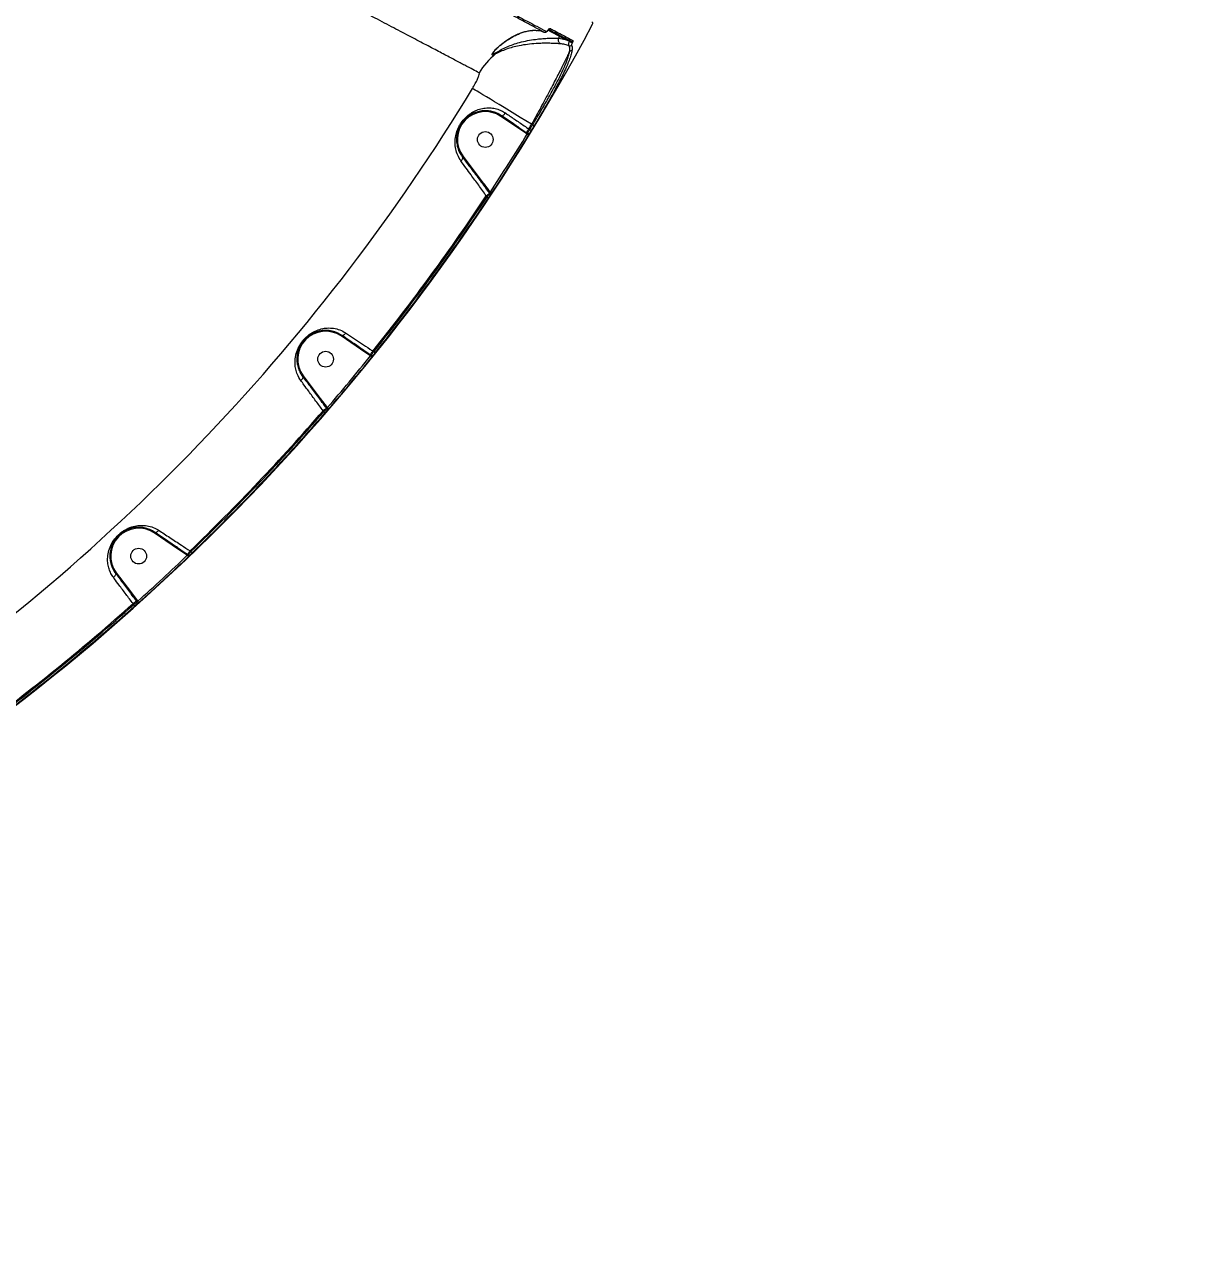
# Model space of a CAD drawing. Header units: millimetres. Extents: x -10374 to 11119, y -8221 to 9433.
# Drawn here: x 1435 to 2110, y -2737 to -2041 of the extents above; entities that cross this region are included whole.
import ezdxf

# ---------------------------------------------------------------- set-up
doc = ezdxf.new("R2010")
doc.units = ezdxf.units.MM
for name, color, linetype in [('DIKOM_ОБЪЕКТ', 7, 'Continuous'), ('DIKOM_РАЗМЕР_ЗОНА', 7, 'Continuous'), ('DIKOM_РАЗМЕР_ОБЪЕКТА', 7, 'Continuous')]:
    doc.layers.add(name, color=color, linetype=linetype)
doc.styles.add('style1', font='arial.ttf', dxfattribs={"width": 0.8})
doc.dimstyles.new('1-50', dxfattribs={"dimtxt": 300, "dimasz": 200, "dimexe": 100, "dimexo": 0, "dimgap": 100, "dimtad": 0, "dimdec": 0, "dimtxsty": 'style1', "dimcen": 0, "dimclrd": 7, "dimclre": 7, "dimadec": 1, "dimazin": 2, "dimtfac": 1, "dimtdec": 0, "dimtmove": 1, "dimatfit": 3, "dimfxl": 0, "dimlwd": 25, "dimlwe": 18, "dimarcsym": 0})

# ---------------------------------------------------------------- blocks, each defined once
blk = doc.blocks.new('*D16')
at = {"layer": 'Defpoints', "color": 0, "transparency": 16777216}
for p in [(-9045.1, 5161.67), (3694.49, 5161.67), (1813.16, -6719.94)]:
    blk.add_point(p, dxfattribs=at)
at = {"layer": 'DIKOM_РАЗМЕР_ОБЪЕКТА', "color": 7, "lineweight": 18, "transparency": 16777216}
for p, q in [((3694.49, 5161.67), (-9145.1, 5161.67)), ((1813.16, -6719.94), (-9145.1, -6719.94))]:
    blk.add_line(p, q, dxfattribs=at)
at = {"layer": 'DIKOM_РАЗМЕР_ОБЪЕКТА', "color": 7, "lineweight": 25, "transparency": 16777216}
for p, q in [((-9045.1, 4961.67), (-9045.1, -0.45)), ((-9045.1, -6519.94), (-9045.1, -1080.23))]:
    blk.add_line(p, q, dxfattribs=at)
at = {"layer": 'DIKOM_РАЗМЕР_ОБЪЕКТА', "color": 7, "transparency": 16777216}
for points in [[(-9078.43, 4961.67), (-9011.76, 4961.67), (-9045.1, 5161.67)], [(-9078.43, -6519.94), (-9011.76, -6519.94), (-9045.1, -6719.94)]]:
    blk.add_solid(points, dxfattribs=at)
at = {"layer": 'DIKOM_РАЗМЕР_ОБЪЕКТА', "color": 0, "transparency": 16777216, "insert": (-9045.1, -540.34), "char_height": 300, "attachment_point": 5, "rotation": 90, "style": 'style1'}
blk.add_mtext('11900', dxfattribs=at)
blk = doc.blocks.new('*D14')
at = {"layer": 'Defpoints', "color": 0, "transparency": 16777216}
for p in [(-7515.85, 9236.32), (11119.43, -1423.4), (-7515.85, -2401.58)]:
    blk.add_point(p, dxfattribs=at)
at = {"layer": 'DIKOM_РАЗМЕР_ЗОНА', "color": 7, "lineweight": 18, "transparency": 16777216}
for p, q in [((-7515.85, -2401.58), (-7515.85, 9336.32)), ((11119.43, -1423.4), (11119.43, 9336.32))]:
    blk.add_line(p, q, dxfattribs=at)
at = {"layer": 'DIKOM_РАЗМЕР_ЗОНА', "color": 7, "lineweight": 25, "transparency": 16777216}
for p, q in [((-7315.85, 9236.32), (77.56, 9236.32)), ((10919.43, 9236.32), (1157.34, 9236.32))]:
    blk.add_line(p, q, dxfattribs=at)
at = {"layer": 'DIKOM_РАЗМЕР_ЗОНА', "color": 7, "transparency": 16777216}
for points in [[(-7315.85, 9269.65), (-7315.85, 9202.98), (-7515.85, 9236.32)], [(10919.43, 9269.65), (10919.43, 9202.98), (11119.43, 9236.32)]]:
    blk.add_solid(points, dxfattribs=at)
at = {"layer": 'DIKOM_РАЗМЕР_ЗОНА', "color": 0, "transparency": 16777216, "insert": (617.45, 9236.32), "char_height": 300, "attachment_point": 5, "style": 'style1'}
blk.add_mtext('18650', dxfattribs=at)
blk = doc.blocks.new('*D13')
at = {"layer": 'Defpoints', "color": 0, "transparency": 16777216}
for p in [(-10176.97, 7112.81), (3082.33, 7112.81), (2015.48, -8221.4)]:
    blk.add_point(p, dxfattribs=at)
at = {"layer": 'DIKOM_РАЗМЕР_ЗОНА', "color": 7, "lineweight": 18, "transparency": 16777216}
for p, q in [((3082.33, 7112.81), (-10276.97, 7112.81)), ((2015.48, -8221.4), (-10276.97, -8221.4))]:
    blk.add_line(p, q, dxfattribs=at)
at = {"layer": 'DIKOM_РАЗМЕР_ЗОНА', "color": 7, "lineweight": 25, "transparency": 16777216}
for p, q in [((-10176.97, 6912.81), (-10176.97, -14.41)), ((-10176.97, -8021.4), (-10176.97, -1094.19))]:
    blk.add_line(p, q, dxfattribs=at)
at = {"layer": 'DIKOM_РАЗМЕР_ЗОНА', "color": 7, "transparency": 16777216}
for points in [[(-10210.3, 6912.81), (-10143.64, 6912.81), (-10176.97, 7112.81)], [(-10210.3, -8021.4), (-10143.64, -8021.4), (-10176.97, -8221.4)]]:
    blk.add_solid(points, dxfattribs=at)
at = {"layer": 'DIKOM_РАЗМЕР_ЗОНА', "color": 0, "transparency": 16777216, "insert": (-10176.97, -554.3), "char_height": 300, "attachment_point": 5, "rotation": 90, "style": 'style1'}
blk.add_mtext('15300', dxfattribs=at)

msp = doc.modelspace()

# ---------------------------------------------------------------- linework, layer by layer
at = {"layer": 'DIKOM_ОБЪЕКТ', "color": 7, "linetype": 'Continuous', "lineweight": 15}
for p, q in [((1741.42, -2048.57), (1741.97, -2047.54)), ((1741.42, -2048.57), (1741.42, -2048.57)), ((1741.42, -2048.57), (1745.14, -2049.22)), ((1745.14, -2049.22), (1741.97, -2047.54)), ((1747.58, -2050.44), (1745.14, -2049.22)), ((1717.23, -2099.41), (1708.32, -2093.39)), ((1722.64, -2103.02), (1717.23, -2099.41)), ((1717.82, -2099.21), (1718.42, -2099.62)), ((1724.3, -2100.57), (1724.85, -2100.94)), ((1726.51, -2098.21), (1725.92, -2097.9)), ((1723.38, -2103.52), (1722.64, -2103.02)), ((1722.92, -2102.61), (1723.56, -2103.05)), ((1686.59, -2116.29), (1698.16, -2131.59)), ((1698.43, -2132.78), (1697.99, -2132.2)), ((1700.35, -2139.46), (1699.92, -2138.9)), ((1702.03, -2137.6), (1701.89, -2137.42)), ((1627.82, -2226.75), (1616.75, -2219.26)), ((1633.24, -2230.37), (1627.82, -2226.75)), ((1633.67, -2230.66), (1633.24, -2230.37)), ((1633.52, -2229.96), (1634.01, -2230.29)), ((1634.9, -2227.92), (1635.45, -2228.29)), ((1595.04, -2242.14), (1604.77, -2255.02)), ((1604.77, -2255.02), (1608.75, -2260.35)), ((1606.79, -2262.67), (1606.39, -2262.13)), ((1608.6, -2260.97), (1608.35, -2260.64)), ((1608.75, -2260.35), (1608.83, -2260.45)), ((1522.97, -2341.22), (1509.6, -2332.18)), ((1528.5, -2344.91), (1522.97, -2341.22)), ((1528.61, -2344.99), (1528.5, -2344.91)), ((1528.77, -2344.5), (1529.11, -2344.73)), ((1530.15, -2342.46), (1530.71, -2342.84)), ((1487.89, -2355.05), (1495.95, -2365.71)), ((1495.95, -2365.71), (1499.85, -2370.94)), ((1497.89, -2373.25), (1497.49, -2372.73)), ((1499.81, -2371.71), (1499.46, -2371.24)), ((1499.85, -2370.94), (1500.16, -2371.35))]:
    msp.add_line(p, q, dxfattribs=at)
at = {"layer": 'DIKOM_ОБЪЕКТ', "color": 7, "linetype": 'Continuous', "lineweight": 15, "flags": 128}
for points in [[(1741.97, -2047.54), (1740.48, -2046.75), (1738.78, -2045.84), (1736.91, -2044.85), (1735.34, -2044.01)], [(1725.92, -2097.9), (1722.66, -2095.92), (1719.43, -2093.96), (1716.26, -2092.04), (1713.17, -2090.17), (1710.2, -2088.37), (1707.37, -2086.65), (1704.72, -2085.04), (1702.26, -2083.55), (1700.01, -2082.19), (1698, -2080.97), (1696.24, -2079.9), (1694.75, -2079), (1693.55, -2078.27), (1692.65, -2077.72), (1692.04, -2077.36)], [(1708.32, -2093.39), (1708.38, -2093.31), (1708.43, -2093.23), (1708.48, -2093.16), (1708.52, -2093.1), (1708.56, -2093.04), (1708.58, -2093.01), (1708.6, -2092.98), (1708.6, -2092.97)], [(1708.6, -2092.97), (1708.8, -2093.05), (1709.04, -2093.03), (1709.32, -2092.94), (1709.62, -2092.76), (1709.94, -2092.51), (1710.27, -2092.2), (1710.58, -2091.83), (1710.87, -2091.43)], [(1717.23, -2099.41), (1717.28, -2099.33), (1717.34, -2099.25), (1717.38, -2099.18), (1717.43, -2099.12), (1717.46, -2099.07), (1717.49, -2099.03), (1717.5, -2099.01), (1717.51, -2099)], [(1722.92, -2102.61), (1722.98, -2102.52), (1723.08, -2102.37), (1723.22, -2102.16), (1723.39, -2101.91), (1723.59, -2101.61), (1723.82, -2101.28), (1724.05, -2100.93), (1724.3, -2100.57)], [(1724.85, -2100.94), (1725.01, -2101.04), (1725.16, -2101.14), (1725.31, -2101.23), (1725.44, -2101.3), (1725.54, -2101.37), (1725.62, -2101.42), (1725.68, -2101.45), (1725.7, -2101.46)], [(1726.51, -2098.21), (1726.67, -2098.31), (1726.83, -2098.4), (1726.97, -2098.49), (1727.1, -2098.57), (1727.21, -2098.63), (1727.29, -2098.68), (1727.34, -2098.71), (1727.36, -2098.73)], [(1722.64, -2103.02), (1722.69, -2102.95), (1722.74, -2102.88), (1722.78, -2102.81), (1722.82, -2102.76), (1722.86, -2102.7), (1722.88, -2102.66), (1722.9, -2102.63), (1722.92, -2102.61)], [(1723.38, -2103.52), (1723.54, -2103.62), (1723.7, -2103.72), (1723.84, -2103.81), (1723.97, -2103.89), (1724.08, -2103.95), (1724.16, -2104), (1724.21, -2104.03), (1724.23, -2104.04)], [(1686.59, -2116.29), (1686.52, -2116.35), (1686.44, -2116.4), (1686.37, -2116.45), (1686.31, -2116.5), (1686.26, -2116.54), (1686.23, -2116.57), (1686.2, -2116.58), (1686.2, -2116.59)], [(1686.2, -2116.59), (1686.31, -2116.8), (1686.36, -2117.05), (1686.35, -2117.33), (1686.27, -2117.63), (1686.14, -2117.95), (1685.94, -2118.27), (1685.7, -2118.58), (1685.41, -2118.89)], [(1698.16, -2131.59), (1698.08, -2131.65), (1698.01, -2131.71), (1697.94, -2131.76), (1697.88, -2131.81), (1697.83, -2131.84), (1697.79, -2131.87), (1697.77, -2131.89), (1697.76, -2131.9)], [(1702.1, -2137.26), (1702.22, -2137.37), (1702.34, -2137.49), (1702.43, -2137.6), (1702.5, -2137.72), (1702.55, -2137.83), (1702.58, -2137.93), (1702.58, -2138.02), (1702.55, -2138.1)], [(1702.14, -2136.92), (1702.3, -2137.03), (1702.45, -2137.13), (1702.59, -2137.22), (1702.72, -2137.31), (1702.82, -2137.37), (1702.9, -2137.43), (1702.95, -2137.46), (1702.97, -2137.47)], [(1701.89, -2137.42), (1701.8, -2137.48), (1701.66, -2137.59), (1701.46, -2137.74), (1701.21, -2137.93), (1700.93, -2138.15), (1700.61, -2138.38), (1700.27, -2138.64), (1699.92, -2138.9)], [(1700.35, -2139.46), (1700.5, -2139.57), (1700.66, -2139.67), (1700.8, -2139.76), (1700.92, -2139.84), (1701.03, -2139.91), (1701.11, -2139.96), (1701.16, -2140), (1701.18, -2140.01)], [(1616.75, -2219.26), (1616.8, -2219.18), (1616.86, -2219.11), (1616.9, -2219.03), (1616.95, -2218.97), (1616.98, -2218.92), (1617.01, -2218.88), (1617.02, -2218.86), (1617.03, -2218.85)], [(1627.82, -2226.75), (1627.87, -2226.67), (1627.93, -2226.6), (1627.97, -2226.52), (1628.02, -2226.46), (1628.05, -2226.41), (1628.08, -2226.37), (1628.09, -2226.35), (1628.1, -2226.34)], [(1633.24, -2230.37), (1633.29, -2230.3), (1633.34, -2230.23), (1633.39, -2230.17), (1633.43, -2230.11), (1633.46, -2230.05), (1633.49, -2230.01), (1633.51, -2229.98), (1633.52, -2229.96)], [(1633.52, -2229.96), (1633.58, -2229.87), (1633.68, -2229.72), (1633.82, -2229.52), (1634, -2229.26), (1634.2, -2228.96), (1634.42, -2228.63), (1634.66, -2228.28), (1634.9, -2227.92)], [(1633.67, -2230.66), (1633.82, -2230.78), (1633.96, -2230.89), (1634.09, -2231), (1634.21, -2231.1), (1634.3, -2231.17), (1634.38, -2231.23), (1634.43, -2231.27), (1634.44, -2231.29)], [(1635.45, -2228.29), (1635.6, -2228.41), (1635.74, -2228.53), (1635.87, -2228.63), (1635.99, -2228.73), (1636.09, -2228.81), (1636.16, -2228.86), (1636.21, -2228.9), (1636.23, -2228.92)], [(1595.04, -2242.14), (1594.96, -2242.2), (1594.89, -2242.25), (1594.82, -2242.31), (1594.76, -2242.35), (1594.71, -2242.39), (1594.67, -2242.42), (1594.65, -2242.44), (1594.64, -2242.44)], [(1604.77, -2255.02), (1604.69, -2255.08), (1604.62, -2255.13), (1604.55, -2255.18), (1604.49, -2255.23), (1604.44, -2255.27), (1604.4, -2255.3), (1604.38, -2255.31), (1604.37, -2255.32)], [(1608.35, -2260.64), (1608.26, -2260.71), (1608.12, -2260.82), (1607.92, -2260.97), (1607.67, -2261.16), (1607.39, -2261.37), (1607.07, -2261.61), (1606.73, -2261.87), (1606.39, -2262.13)], [(1606.79, -2262.67), (1606.94, -2262.79), (1607.08, -2262.91), (1607.2, -2263.02), (1607.32, -2263.12), (1607.41, -2263.2), (1607.48, -2263.26), (1607.53, -2263.3), (1607.55, -2263.32)], [(1608.75, -2260.35), (1608.68, -2260.4), (1608.61, -2260.45), (1608.55, -2260.5), (1608.49, -2260.54), (1608.44, -2260.58), (1608.4, -2260.61), (1608.37, -2260.63), (1608.35, -2260.64)], [(1608.83, -2260.45), (1608.97, -2260.58), (1609.11, -2260.7), (1609.24, -2260.81), (1609.35, -2260.91), (1609.45, -2260.99), (1609.52, -2261.05), (1609.57, -2261.09), (1609.59, -2261.11)], [(1509.6, -2332.18), (1509.65, -2332.09), (1509.71, -2332.02), (1509.76, -2331.95), (1509.8, -2331.88), (1509.83, -2331.83), (1509.86, -2331.79), (1509.87, -2331.77), (1509.88, -2331.76)], [(1522.97, -2341.22), (1523.02, -2341.14), (1523.08, -2341.06), (1523.12, -2340.99), (1523.17, -2340.93), (1523.2, -2340.88), (1523.23, -2340.84), (1523.24, -2340.81), (1523.25, -2340.81)], [(1528.5, -2344.91), (1528.55, -2344.84), (1528.59, -2344.77), (1528.64, -2344.7), (1528.68, -2344.64), (1528.71, -2344.59), (1528.74, -2344.55), (1528.76, -2344.52), (1528.77, -2344.5)], [(1528.61, -2344.99), (1528.74, -2345.12), (1528.87, -2345.26), (1528.99, -2345.38), (1529.09, -2345.49), (1529.18, -2345.58), (1529.24, -2345.65), (1529.28, -2345.69), (1529.3, -2345.71)], [(1528.77, -2344.5), (1528.84, -2344.41), (1528.94, -2344.26), (1529.08, -2344.05), (1529.25, -2343.8), (1529.45, -2343.5), (1529.67, -2343.17), (1529.91, -2342.82), (1530.15, -2342.46)], [(1530.71, -2342.84), (1530.85, -2342.97), (1530.97, -2343.11), (1531.09, -2343.23), (1531.19, -2343.34), (1531.28, -2343.43), (1531.35, -2343.49), (1531.39, -2343.54), (1531.41, -2343.56)], [(1487.89, -2355.05), (1487.81, -2355.11), (1487.74, -2355.17), (1487.67, -2355.22), (1487.61, -2355.26), (1487.56, -2355.3), (1487.52, -2355.33), (1487.5, -2355.35), (1487.49, -2355.35)], [(1499.46, -2371.24), (1499.37, -2371.31), (1499.22, -2371.42), (1499.02, -2371.57), (1498.78, -2371.75), (1498.49, -2371.97), (1498.17, -2372.21), (1497.84, -2372.46), (1497.49, -2372.73)], [(1497.89, -2373.25), (1498.01, -2373.4), (1498.14, -2373.53), (1498.25, -2373.66), (1498.35, -2373.77), (1498.43, -2373.86), (1498.5, -2373.93), (1498.54, -2373.98), (1498.55, -2374)], [(1499.85, -2370.94), (1499.78, -2371), (1499.71, -2371.05), (1499.65, -2371.09), (1499.59, -2371.14), (1499.54, -2371.17), (1499.5, -2371.2), (1499.47, -2371.23), (1499.46, -2371.24)], [(1500.16, -2371.35), (1500.28, -2371.49), (1500.41, -2371.63), (1500.52, -2371.76), (1500.62, -2371.87), (1500.7, -2371.96), (1500.77, -2372.03), (1500.81, -2372.08), (1500.82, -2372.09)]]:
    msp.add_lwpolyline(points, dxfattribs=at)
at = {"layer": 'DIKOM_ОБЪЕКТ', "color": 7, "linetype": 'Continuous', "lineweight": 15}
for centre in [(1699.36, -2106.64), (1607.86, -2232.57), (1500.72, -2345.48)]:
    msp.add_circle(centre, 4.5, dxfattribs=at)
for centre, radius, start, end in [((1759.96, -2040.11), 1, 331.95261, 62), ((692.94, -1471.64), 1210, 301.04739, 331.95261), ((1733.29, -2044.12), 0.977, 246.08628, 332.63145), ((1735.77, -2042.56), 1, 265.30244, 332.06564), ((1741.6, -2047.28), 0.454, 325.59318, 53.78466), ((1744.76, -2048.97), 0.454, 325.64404, 53.73379), ((1747.9, -2052.02), 1.01, 244.7614, 330.68678), ((1749.58, -2048.09), 3.09, 229.59089, 262.51302), ((1748.65, -2049.4), 0.993, 242.38012, 331.69768), ((1730.6, -2089.05), 40.44, 128.94966, 149.32623), ((1703.84, -2056.29), 1.87, 315.65031, 346.40995), ((1748.26, -2054.72), 1.02, 243.27924, 327.38826), ((692.94, -1471.64), 1168.37, 304.22698, 328.77302), ((1699.36, -2106.64), 16, 55.92125, 217.07875), ((692.94, -1471.64), 1208, 328.62463, 328.77302), ((692.94, -1471.64), 1208.65, 328.62316, 328.77479), ((692.94, -1471.64), 1209.65, 328.62316, 328.77479), ((692.94, -1471.64), 1208.75, 326.6062, 328.48258), ((692.94, -1471.64), 1209.75, 326.6062, 328.48258), ((1724.12, -2102.22), 1, 236.02898, 327.7133), ((1621.34, -2030.68), 133.72, 307.03965, 307.14915), ((692.94, -1471.64), 1208, 321.23956, 326.47007), ((692.94, -1471.64), 1208.65, 321.24212, 326.45906), ((692.94, -1471.64), 1209.65, 321.24212, 326.45906), ((1701.24, -2138.21), 0.995, 327.15715, 37.5386), ((1607.86, -2232.57), 16, 56.27345, 216.72655), ((692.94, -1471.64), 1208.75, 319.26303, 321.10179), ((692.94, -1471.64), 1209.75, 319.26303, 321.10179), ((1634.57, -2229.47), 0.999, 235.84485, 320.41392), ((692.94, -1471.64), 1208, 313.87275, 319.12725), ((692.94, -1471.64), 1208.65, 313.87943, 319.12057), ((1607.81, -2261.57), 0.997, 319.86025, 37.359), ((692.94, -1471.64), 1209.65, 313.87943, 319.12057), ((1500.72, -2345.48), 16, 56.27345, 216.72655), ((692.94, -1471.64), 1208.75, 311.89821, 313.73697), ((692.94, -1471.64), 1209.75, 311.89821, 313.73697), ((1529.67, -2343.91), 0.997, 235.65022, 313.13334), ((1394.76, -2232.17), 167.55, 306.98101, 307.15206), ((692.94, -1471.64), 1208, 306.52992, 311.76044), ((692.94, -1471.64), 1208.65, 306.54093, 311.75788), ((692.94, -1471.64), 1209.65, 306.54093, 311.75788), ((1499.01, -2372.31), 0.999, 312.58552, 37.159)]:
    msp.add_arc(centre, radius, start, end, dxfattribs=at)
for points, knots in [([(1695.82, -2068.42), (1694.7, -2067.83), (1692.45, -2066.64), (1687.74, -2064.16), (1682.08, -2061.17), (1675.4, -2057.65), (1667.75, -2053.62), (1659.15, -2049.08), (1649.59, -2044.04), (1639.11, -2038.52), (1627.74, -2032.53), (1615.54, -2026.1), (1602.56, -2019.27), (1588.85, -2012.05), (1574.39, -2004.44), (1559.24, -1996.47), (1543.45, -1988.16), (1527.09, -1979.56), (1510.24, -1970.71), (1492.93, -1961.62), (1475.19, -1952.31), (1457.05, -1942.79), (1438.58, -1933.11), (1419.87, -1923.32), (1401, -1913.44), (1382.02, -1903.52), (1362.95, -1893.56), (1343.82, -1883.58), (1324.72, -1873.63), (1305.73, -1863.75), (1286.93, -1853.98), (1269.76, -1845.07), (1254.2, -1837.01), (1244.89, -1832.2), (1240.24, -1829.79)], [0, 0, 0, 0, 0.031557, 0.063213, 0.09492, 0.126626, 0.158283, 0.189839, 0.221397, 0.253054, 0.284762, 0.31647, 0.348127, 0.379685, 0.411265, 0.442944, 0.474674, 0.506404, 0.538084, 0.569664, 0.601295, 0.633025, 0.664806, 0.696588, 0.728318, 0.75995, 0.791659, 0.823467, 0.855327, 0.887186, 0.918995, 0.950705, 0.975352, 1, 1, 1, 1]), ([(1732.89, -2045.02), (1731.18, -2044.11), (1727.76, -2042.29), (1721.82, -2039.13), (1715.33, -2035.68), (1710.48, -2033.11), (1708.06, -2031.82)], [0, 0, 0, 0, 0.249097, 0.498194, 0.749098, 1, 1, 1, 1]), ([(1709.26, -2031.34), (1711.68, -2032.62), (1716.5, -2035.19), (1722.99, -2038.64), (1728.97, -2041.82), (1732.43, -2043.66), (1734.16, -2044.57)], [0, 0, 0, 0, 0.249096, 0.498194, 0.749097, 1, 1, 1, 1]), ([(1706.5, -2053.81), (1706.63, -2053.69), (1707.93, -2052.53), (1710.36, -2050.59), (1713.65, -2048.39), (1716.77, -2046.7), (1720.37, -2045.18), (1724.33, -2044.09), (1728.44, -2043.84), (1731.21, -2044.34), (1732.6, -2044.9), (1732.89, -2045.02)], [0, 0, 0, 0, 0.011517, 0.116998, 0.222979, 0.329241, 0.435102, 0.608327, 0.782004, 0.955282, 1, 1, 1, 1]), ([(1706.86, -2053.57), (1707.43, -2053.08), (1708.68, -2051.99), (1710.61, -2050.55), (1712.7, -2049.14), (1714.92, -2047.82), (1717.2, -2046.65), (1719.49, -2045.67), (1721.74, -2044.91), (1723.97, -2044.37), (1726.13, -2044.08), (1727.8, -2043.98), (1728.67, -2044.07), (1728.9, -2044.09)], [0, 0, 0, 0, 0.063985, 0.140497, 0.22289, 0.312693, 0.412523, 0.512117, 0.617688, 0.72696, 0.839843, 0.957379, 1, 1, 1, 1]), ([(1732.98, -2045.03), (1733.03, -2045.06), (1733.26, -2045.2), (1733.79, -2045.17), (1734.4, -2044.96), (1734.91, -2044.54), (1735.29, -2044.09), (1735.43, -2043.84), (1735.46, -2043.78)], [0, 0, 0, 0, 0.058108, 0.287329, 0.509779, 0.769247, 0.945058, 1, 1, 1, 1]), ([(1734.16, -2044.57), (1734.29, -2044.61), (1734.48, -2044.65), (1734.85, -2044.44), (1735.11, -2044.2), (1735.28, -2043.97), (1735.36, -2043.85), (1735.38, -2043.82)], [0, 0, 0, 0, 0.445591, 0.662328, 0.836486, 0.965735, 1, 1, 1, 1]), ([(1748.19, -2050.28), (1747.4, -2049.86), (1745.83, -2049.02), (1742.84, -2047.43), (1739.41, -2045.61), (1736.7, -2044.17), (1735.35, -2043.45)], [0, 0, 0, 0, 0.249314, 0.498628, 0.749314, 1, 1, 1, 1]), ([(1735.38, -2043.82), (1735.4, -2043.79), (1735.48, -2043.67), (1735.67, -2043.43), (1735.94, -2043.18), (1736.32, -2042.95), (1736.52, -2043), (1736.66, -2043.03)], [0, 0, 0, 0, 0.034946, 0.162031, 0.336282, 0.559156, 1, 1, 1, 1]), ([(1735.4, -2043.9), (1735.41, -2043.87), (1735.45, -2043.8), (1735.54, -2043.7), (1735.64, -2043.59), (1735.74, -2043.51), (1735.74, -2043.51), (1735.75, -2043.51)], [0, 0, 0, 0, 0.067201, 0.21364, 0.407784, 0.673145, 1, 1, 1, 1]), ([(1736.66, -2043.03), (1736.83, -2043.12), (1737.73, -2043.6), (1739.97, -2044.79), (1743.08, -2046.44), (1746.61, -2048.32), (1748.48, -2049.31), (1749.52, -2049.87)], [0, 0, 0, 0, 0.032166, 0.160836, 0.418396, 0.675957, 1, 1, 1, 1]), ([(1705.18, -2057.6), (1704.66, -2057.85), (1703.75, -2058.28), (1703.19, -2058.22), (1703.25, -2057.7), (1703.66, -2056.96), (1704.56, -2055.7), (1705.68, -2054.6), (1706.5, -2053.81)], [0, 0, 0, 0, 0.191459, 0.331243, 0.470484, 0.583574, 0.696932, 1, 1, 1, 1]), ([(1704.07, -2056.65), (1704.09, -2056.61), (1704.13, -2056.53), (1704.38, -2056.16), (1704.84, -2055.58), (1705.59, -2054.78), (1706.28, -2054.09), (1706.76, -2053.69), (1706.84, -2053.62)], [0, 0, 0, 0, 0.108552, 0.260385, 0.446336, 0.67146, 0.942241, 1, 1, 1, 1]), ([(1742.35, -2051.79), (1742.08, -2051.77), (1740.98, -2051.68), (1738.75, -2051.55), (1735.52, -2051.46), (1732.04, -2051.47), (1728.02, -2051.64), (1723.54, -2052.06), (1719.02, -2052.78), (1714.99, -2053.73), (1711.36, -2054.85), (1707.93, -2056.23), (1706.1, -2057.14), (1705.18, -2057.6)], [0, 0, 0, 0, 0.027593, 0.112178, 0.196824, 0.280734, 0.364702, 0.478248, 0.591906, 0.688651, 0.785423, 0.892862, 1, 1, 1, 1]), ([(1705.66, -2056.73), (1706.57, -2056.2), (1708.39, -2055.13), (1711.72, -2053.5), (1715.23, -2052.14), (1719.12, -2050.92), (1723.46, -2049.92), (1727.75, -2049.23), (1731.6, -2048.82), (1734.9, -2048.6), (1738.03, -2048.53), (1740.03, -2048.52), (1741.23, -2048.57), (1741.42, -2048.57), (1741.42, -2048.57)], [0, 0, 0, 0, 0.107512, 0.215374, 0.313728, 0.412065, 0.526781, 0.641367, 0.724831, 0.808222, 0.890899, 0.973495, 0.999989, 1, 1, 1, 1]), ([(1706.5, -2053.81), (1706.53, -2053.8), (1706.66, -2053.74), (1706.76, -2053.64), (1706.84, -2053.56)], [0, 0, 0, 0, 0.207176, 1, 1, 1, 1]), ([(1742.35, -2051.79), (1742.32, -2051.78), (1742.23, -2051.72), (1741.96, -2051.53), (1741.6, -2051.09), (1741.31, -2050.35), (1741.21, -2049.47), (1741.35, -2048.88), (1741.42, -2048.57)], [0, 0, 0, 0, 0.034292, 0.106079, 0.322078, 0.53804, 0.754014, 1, 1, 1, 1]), ([(1747.47, -2052.93), (1746.66, -2052.65), (1745.02, -2052.1), (1743.24, -2051.9), (1742.35, -2051.79)], [0, 0, 0, 0, 0.497866, 1, 1, 1, 1]), ([(1747.47, -2052.93), (1747.36, -2052.79), (1747.16, -2052.53), (1747.16, -2051.83), (1747.3, -2051.12), (1747.48, -2050.67), (1747.58, -2050.44)], [0, 0, 0, 0, 0.331211, 0.607785, 0.798308, 1, 1, 1, 1]), ([(1747.81, -2055.63), (1747.85, -2055.05), (1747.95, -2053.87), (1747.63, -2053.24), (1747.47, -2052.93)], [0, 0, 0, 0, 0.496483, 1, 1, 1, 1]), ([(1747.58, -2050.44), (1747.6, -2050.42), (1747.63, -2050.38), (1747.71, -2050.31), (1747.82, -2050.25), (1747.99, -2050.22), (1748.11, -2050.24), (1748.18, -2050.27), (1748.19, -2050.28)], [0, 0, 0, 0, 0.072691, 0.122815, 0.278987, 0.548989, 0.924717, 1, 1, 1, 1]), ([(1749.18, -2051.15), (1749.11, -2051.29), (1748.98, -2051.56), (1748.83, -2051.95), (1748.73, -2052.33), (1748.76, -2052.45), (1748.78, -2052.51)], [0, 0, 0, 0, 0.184898, 0.368601, 0.650095, 1, 1, 1, 1]), ([(1748.78, -2052.51), (1748.94, -2052.83), (1749.27, -2053.47), (1749.17, -2054.66), (1749.12, -2055.27)], [0, 0, 0, 0, 0.496494, 1, 1, 1, 1]), ([(1749.52, -2049.87), (1749.53, -2049.87), (1749.57, -2049.9), (1749.59, -2050.05), (1749.51, -2050.39), (1749.37, -2050.76), (1749.24, -2051.02), (1749.18, -2051.15)], [0, 0, 0, 0, 0.06394, 0.38859, 0.64558, 0.822302, 1, 1, 1, 1]), ([(1704.09, -2056.66), (1704.04, -2056.74), (1703.82, -2057.1), (1703.78, -2057.5), (1704.29, -2057.53), (1705.15, -2057.03), (1705.66, -2056.73)], [0, 0, 0, 0, 0.072404, 0.345018, 0.61594, 1, 1, 1, 1]), ([(1747.81, -2055.63), (1747.51, -2056.31), (1746.91, -2057.68), (1745.6, -2060.43), (1744.08, -2063.52), (1742.4, -2066.85), (1740.5, -2070.56), (1738.4, -2074.6), (1736.13, -2078.93), (1733.72, -2083.47), (1731.19, -2088.19), (1728.58, -2093.02), (1726.81, -2096.28), (1725.92, -2097.9)], [0, 0, 0, 0, 0.103375, 0.20675, 0.294608, 0.382735, 0.470591, 0.558749, 0.64718, 0.735336, 0.823466, 0.91187, 1, 1, 1, 1]), ([(1726.51, -2098.21), (1727.93, -2095.85), (1730.09, -2092.26), (1732.85, -2087.53), (1735.51, -2082.87), (1738, -2078.37), (1740.25, -2074.14), (1742.31, -2070.12), (1744.08, -2066.43), (1745.5, -2063.15), (1746.53, -2060.52), (1747.41, -2057.87), (1747.67, -2056.38), (1747.81, -2055.63)], [0, 0, 0, 0, 0.131218, 0.198784, 0.26635, 0.397567, 0.465158, 0.532745, 0.663478, 0.730815, 0.798151, 0.898244, 1, 1, 1, 1]), ([(1749.12, -2055.27), (1748.98, -2056.03), (1748.71, -2057.54), (1747.73, -2060.45), (1746.43, -2063.68), (1744.87, -2067.17), (1743, -2071), (1740.86, -2075.15), (1738.48, -2079.57), (1735.9, -2084.19), (1733.17, -2088.96), (1730.31, -2093.83), (1728.34, -2097.1), (1727.36, -2098.73)], [0, 0, 0, 0, 0.100969, 0.201936, 0.290337, 0.379022, 0.467424, 0.556113, 0.645089, 0.733781, 0.822425, 0.911354, 1, 1, 1, 1]), ([(1692.04, -2077.36), (1692.59, -2076.43), (1693.67, -2074.6), (1694.96, -2072.04), (1695.79, -2070), (1696.08, -2068.76), (1695.9, -2068.52), (1695.82, -2068.42)], [0, 0, 0, 0, 0.218025, 0.43324, 0.64379, 0.851437, 1, 1, 1, 1]), ([(1685.41, -2118.89), (1684.74, -2117.81), (1683.38, -2115.67), (1682.32, -2112.11), (1681.9, -2108.42), (1682.24, -2104.75), (1683.11, -2101.67), (1684.15, -2099.34), (1685.36, -2097.19), (1686.93, -2095.14), (1688.7, -2093.38), (1690.67, -2091.79), (1693.11, -2090.32), (1696.12, -2089.15), (1699.33, -2088.5), (1702.57, -2088.44), (1705.72, -2088.99), (1708.49, -2089.96), (1710.15, -2090.99), (1710.87, -2091.43)], [0, 0, 0, 0, 0.075909, 0.151906, 0.228634, 0.305188, 0.36886, 0.401619, 0.434331, 0.490457, 0.528235, 0.566084, 0.630878, 0.695772, 0.76452, 0.833229, 0.893681, 0.954062, 1, 1, 1, 1]), ([(1708.6, -2092.97), (1707.94, -2092.57), (1706.4, -2091.61), (1703.86, -2090.69), (1700.99, -2090.13), (1698.06, -2090.1), (1695.18, -2090.59), (1692.49, -2091.54), (1690.31, -2092.77), (1688.55, -2094.13), (1687, -2095.63), (1685.35, -2097.74), (1684.37, -2099.67), (1683.57, -2101.7), (1682.95, -2104.08), (1682.75, -2107.3), (1683.23, -2110.55), (1684.28, -2113.7), (1685.56, -2115.62), (1686.2, -2116.59)], [0, 0, 0, 0, 0.046576, 0.108415, 0.170326, 0.240833, 0.311377, 0.376708, 0.44191, 0.47847, 0.514921, 0.567106, 0.618651, 0.627963, 0.689492, 0.766633, 0.843994, 0.922037, 1, 1, 1, 1]), ([(1717.51, -2099), (1715.99, -2097.97), (1712.94, -2095.91), (1710.06, -2093.96), (1708.6, -2092.97)], [0, 0, 0, 0, 0.495635, 1, 1, 1, 1]), ([(1710.87, -2091.43), (1712.59, -2092.6), (1716.06, -2094.97), (1720.65, -2098.09), (1723.42, -2099.97), (1724.3, -2100.57)], [0, 0, 0, 0, 0.398474, 0.808508, 1, 1, 1, 1]), ([(1717.51, -2099), (1717.78, -2099.18), (1719.17, -2100.11), (1720.98, -2101.31), (1722.5, -2102.33), (1722.92, -2102.61)], [0, 0, 0, 0, 0.153643, 0.768302, 1, 1, 1, 1]), ([(1723.56, -2103.05), (1723.57, -2103.04), (1723.59, -2102.99), (1723.71, -2102.78), (1724, -2102.29), (1724.39, -2101.66), (1724.7, -2101.18), (1724.85, -2100.94)], [0, 0, 0, 0, 0.037111, 0.27796, 0.518757, 0.759352, 1, 1, 1, 1]), ([(1725.7, -2101.46), (1725.61, -2101.61), (1725.44, -2101.9), (1725.21, -2102.29), (1725.04, -2102.59), (1724.98, -2102.72), (1724.97, -2102.75), (1724.97, -2102.76)], [0, 0, 0, 0, 0.240471, 0.481017, 0.721873, 0.962878, 1, 1, 1, 1]), ([(1723.38, -2103.52), (1723.4, -2103.47), (1723.45, -2103.37), (1723.51, -2103.23), (1723.55, -2103.12), (1723.56, -2103.07), (1723.56, -2103.05), (1723.56, -2103.05)], [0, 0, 0, 0, 0.240179, 0.48108, 0.722274, 0.962856, 1, 1, 1, 1]), ([(1724.97, -2102.76), (1724.97, -2102.76), (1724.95, -2102.79), (1724.89, -2102.92), (1724.72, -2103.22), (1724.49, -2103.61), (1724.32, -2103.9), (1724.23, -2104.04)], [0, 0, 0, 0, 0.037277, 0.278248, 0.519032, 0.75959, 1, 1, 1, 1]), ([(1699.92, -2138.9), (1698.47, -2136.89), (1695.5, -2132.81), (1691.66, -2127.51), (1688.26, -2122.82), (1686.41, -2120.27), (1685.41, -2118.89)], [0, 0, 0, 0, 0.284859, 0.577749, 0.771569, 1, 1, 1, 1]), ([(1686.2, -2116.59), (1687.19, -2117.9), (1689.19, -2120.54), (1692.2, -2124.54), (1695.07, -2128.34), (1696.86, -2130.71), (1697.76, -2131.9)], [0, 0, 0, 0, 0.279448, 0.563418, 0.780714, 1, 1, 1, 1]), ([(1701.89, -2137.42), (1700.7, -2135.81), (1699.32, -2133.97), (1697.94, -2132.13), (1697.76, -2131.9)], [0, 0, 0, 0, 0.870762, 1, 1, 1, 1]), ([(1698.16, -2131.59), (1698.34, -2131.83), (1699.67, -2133.6), (1700.99, -2135.38), (1702.14, -2136.92)], [0, 0, 0, 0, 0.13437, 1, 1, 1, 1]), ([(1702.03, -2137.6), (1702.03, -2137.59), (1702.04, -2137.57), (1702.06, -2137.51), (1702.07, -2137.42), (1702.09, -2137.31), (1702.1, -2137.26)], [0, 0, 0, 0, 0.261863, 0.321032, 0.6716, 1, 1, 1, 1]), ([(1702.1, -2137.26), (1702.11, -2137.18), (1702.12, -2137.07), (1702.13, -2136.96), (1702.14, -2136.92)], [0, 0, 0, 0, 0.705348, 1, 1, 1, 1]), ([(1700.35, -2139.46), (1700.4, -2139.39), (1700.65, -2139.11), (1701.07, -2138.64), (1701.53, -2138.13), (1701.88, -2137.75), (1701.98, -2137.65), (1702.03, -2137.6)], [0, 0, 0, 0, 0.074891, 0.315162, 0.545115, 0.771506, 1, 1, 1, 1]), ([(1702.08, -2138.75), (1702.05, -2138.78), (1701.99, -2138.84), (1701.8, -2139.1), (1701.56, -2139.45), (1701.34, -2139.77), (1701.21, -2139.97), (1701.18, -2140.01)], [0, 0, 0, 0, 0.224956, 0.449562, 0.680318, 0.923836, 1, 1, 1, 1]), ([(1702.55, -2138.1), (1702.48, -2138.2), (1702.34, -2138.41), (1702.16, -2138.65), (1702.11, -2138.71), (1702.08, -2138.75)], [0, 0, 0, 0, 0.2986, 0.649052, 1, 1, 1, 1]), ([(1702.97, -2137.47), (1702.93, -2137.54), (1702.79, -2137.75), (1702.65, -2137.96), (1702.55, -2138.1)], [0, 0, 0, 0, 0.287915, 1, 1, 1, 1]), ([(1593.64, -2244.8), (1592.92, -2243.65), (1591.63, -2241.57), (1590.66, -2238.32), (1590.21, -2234.98), (1590.42, -2231.35), (1591.3, -2228.04), (1592.51, -2225.38), (1593.82, -2223.17), (1595.66, -2220.85), (1597.83, -2218.88), (1599.93, -2217.44), (1602.37, -2216.15), (1605.31, -2215.12), (1608.82, -2214.59), (1612.41, -2214.75), (1616, -2215.61), (1618.24, -2216.89), (1619.33, -2217.51)], [0, 0, 0, 0, 0.078549, 0.143058, 0.207602, 0.287214, 0.366549, 0.405752, 0.444851, 0.497446, 0.549691, 0.59227, 0.634937, 0.707297, 0.779729, 0.854484, 0.92914, 1, 1, 1, 1]), ([(1617.03, -2218.85), (1617.03, -2218.85), (1616.02, -2218.22), (1613.98, -2217.1), (1610.73, -2216.21), (1607.5, -2215.98), (1604.37, -2216.34), (1601.75, -2217.17), (1599.59, -2218.25), (1597.75, -2219.47), (1595.83, -2221.17), (1594.21, -2223.21), (1593.11, -2225.11), (1592.61, -2226.26), (1591.94, -2228.04), (1591.37, -2230.44), (1591.31, -2233.63), (1591.78, -2236.6), (1592.78, -2239.5), (1593.87, -2241.44), (1594.64, -2242.44), (1594.64, -2242.44)], [0, 0, 0, 0, 0.000034, 0.072283, 0.148945, 0.225696, 0.2991, 0.372411, 0.41404, 0.455549, 0.504498, 0.553096, 0.589352, 0.625756, 0.627655, 0.70722, 0.787135, 0.853348, 0.919533, 0.999958, 1, 1, 1, 1]), ([(1617.03, -2218.85), (1617.15, -2218.9), (1617.4, -2219), (1617.93, -2218.84), (1618.51, -2218.46), (1618.95, -2218), (1619.22, -2217.67), (1619.31, -2217.54), (1619.33, -2217.51)], [0, 0, 0, 0, 0.220487, 0.440958, 0.661466, 0.881957, 0.963567, 1, 1, 1, 1]), ([(1628.1, -2226.34), (1627.03, -2225.62), (1624.89, -2224.17), (1621.14, -2221.63), (1618.59, -2219.91), (1617.03, -2218.85)], [0, 0, 0, 0, 0.277466, 0.557296, 1, 1, 1, 1]), ([(1619.33, -2217.51), (1620.81, -2218.5), (1623.72, -2220.44), (1628.39, -2223.57), (1632.13, -2226.07), (1634.32, -2227.53), (1634.9, -2227.92)], [0, 0, 0, 0, 0.302896, 0.594468, 0.892029, 1, 1, 1, 1]), ([(1628.1, -2226.34), (1628.38, -2226.53), (1629.76, -2227.46), (1631.57, -2228.65), (1633.1, -2229.68), (1633.52, -2229.96)], [0, 0, 0, 0, 0.153298, 0.766577, 1, 1, 1, 1]), ([(1633.67, -2230.66), (1633.71, -2230.62), (1633.79, -2230.54), (1633.9, -2230.43), (1633.98, -2230.35), (1634.01, -2230.31), (1634.01, -2230.3), (1634.01, -2230.29)], [0, 0, 0, 0, 0.244212, 0.485871, 0.724615, 0.961759, 1, 1, 1, 1]), ([(1634.01, -2230.29), (1634.01, -2230.29), (1634.04, -2230.24), (1634.17, -2230.04), (1634.5, -2229.58), (1634.94, -2228.97), (1635.28, -2228.52), (1635.45, -2228.29)], [0, 0, 0, 0, 0.03879, 0.278377, 0.518643, 0.759435, 1, 1, 1, 1]), ([(1635.34, -2230.1), (1635.34, -2230.11), (1635.32, -2230.14), (1635.24, -2230.26), (1635.04, -2230.53), (1634.76, -2230.89), (1634.55, -2231.15), (1634.44, -2231.29)], [0, 0, 0, 0, 0.038569, 0.278087, 0.518344, 0.759199, 1, 1, 1, 1]), ([(1636.23, -2228.92), (1636.12, -2229.05), (1635.91, -2229.32), (1635.64, -2229.67), (1635.44, -2229.95), (1635.36, -2230.07), (1635.34, -2230.1), (1635.34, -2230.1)], [0, 0, 0, 0, 0.240675, 0.481455, 0.721626, 0.961197, 1, 1, 1, 1]), ([(1594.64, -2242.44), (1594.71, -2242.57), (1594.84, -2242.84), (1594.72, -2243.41), (1594.39, -2244.02), (1594.01, -2244.46), (1593.74, -2244.71), (1593.67, -2244.77), (1593.64, -2244.8)], [0, 0, 0, 0, 0.231618, 0.463248, 0.694864, 0.92646, 0.961028, 1, 1, 1, 1]), ([(1606.39, -2262.13), (1605.01, -2260.26), (1602.23, -2256.48), (1598.56, -2251.49), (1595.7, -2247.6), (1594.23, -2245.61), (1593.64, -2244.8)], [0, 0, 0, 0, 0.307258, 0.623318, 0.846352, 1, 1, 1, 1]), ([(1594.64, -2242.44), (1595.43, -2243.48), (1597.01, -2245.57), (1599.46, -2248.82), (1601.92, -2252.07), (1603.55, -2254.23), (1604.37, -2255.32)], [0, 0, 0, 0, 0.259548, 0.521835, 0.75988, 1, 1, 1, 1]), ([(1608.35, -2260.64), (1608.15, -2260.38), (1607.15, -2259.05), (1605.83, -2257.26), (1604.7, -2255.76), (1604.37, -2255.32)], [0, 0, 0, 0, 0.150434, 0.752124, 1, 1, 1, 1]), ([(1606.79, -2262.67), (1606.84, -2262.62), (1607.08, -2262.38), (1607.53, -2261.95), (1608.04, -2261.47), (1608.43, -2261.11), (1608.54, -2261.01), (1608.6, -2260.97)], [0, 0, 0, 0, 0.054768, 0.294394, 0.530133, 0.764691, 1, 1, 1, 1]), ([(1608.57, -2262.22), (1608.54, -2262.24), (1608.47, -2262.3), (1608.25, -2262.54), (1607.96, -2262.85), (1607.71, -2263.13), (1607.57, -2263.29), (1607.55, -2263.32)], [0, 0, 0, 0, 0.234063, 0.467943, 0.703978, 0.944876, 1, 1, 1, 1]), ([(1609.59, -2261.11), (1609.56, -2261.14), (1609.42, -2261.29), (1609.18, -2261.58), (1608.89, -2261.89), (1608.67, -2262.13), (1608.6, -2262.19), (1608.57, -2262.22)], [0, 0, 0, 0, 0.055769, 0.296801, 0.532674, 0.766259, 1, 1, 1, 1]), ([(1608.6, -2260.97), (1608.61, -2260.96), (1608.63, -2260.93), (1608.68, -2260.82), (1608.74, -2260.67), (1608.8, -2260.54), (1608.82, -2260.47), (1608.83, -2260.45)], [0, 0, 0, 0, 0.217864, 0.44365, 0.683557, 0.939785, 1, 1, 1, 1]), ([(1486.27, -2357.72), (1486.13, -2357.53), (1485.44, -2356.57), (1484.44, -2354.74), (1483.45, -2352.05), (1482.91, -2349.13), (1482.89, -2345.79), (1483.51, -2342.23), (1484.91, -2338.72), (1486.66, -2335.98), (1488.28, -2334.1), (1489.65, -2332.77), (1491.12, -2331.59), (1492.82, -2330.47), (1494.72, -2329.49), (1497.27, -2328.52), (1500.29, -2327.87), (1503.8, -2327.76), (1507.33, -2328.34), (1510.15, -2329.4), (1511.71, -2330.35), (1512.18, -2330.64)], [0, 0, 0, 0, 0.013452, 0.066322, 0.11923, 0.183273, 0.24735, 0.326479, 0.405364, 0.46786, 0.499098, 0.530304, 0.561439, 0.592625, 0.634516, 0.676488, 0.748086, 0.81976, 0.893958, 0.968066, 1, 1, 1, 1]), ([(1509.88, -2331.76), (1509.88, -2331.76), (1509.45, -2331.48), (1508.03, -2330.61), (1505.48, -2329.57), (1502.34, -2328.96), (1499.22, -2328.95), (1496.55, -2329.45), (1494.28, -2330.24), (1492.62, -2331.07), (1491.12, -2332.03), (1489.56, -2333.25), (1488.4, -2334.46), (1487.07, -2336.14), (1485.72, -2338.32), (1484.59, -2341.43), (1484.15, -2344.57), (1484.27, -2347.56), (1484.83, -2350.19), (1485.77, -2352.63), (1486.73, -2354.28), (1487.36, -2355.18), (1487.49, -2355.35), (1487.49, -2355.35)], [0, 0, 0, 0, 0.000042, 0.032605, 0.108709, 0.184895, 0.257487, 0.329979, 0.370896, 0.411694, 0.440859, 0.469952, 0.516402, 0.527825, 0.587793, 0.667036, 0.746585, 0.81234, 0.878063, 0.932255, 0.986405, 0.999968, 1, 1, 1, 1]), ([(1509.88, -2331.76), (1510.02, -2331.82), (1510.29, -2331.94), (1510.85, -2331.79), (1511.45, -2331.43), (1511.86, -2331.02), (1512.1, -2330.74), (1512.15, -2330.67), (1512.18, -2330.64)], [0, 0, 0, 0, 0.231601, 0.46324, 0.69488, 0.926478, 0.961023, 1, 1, 1, 1]), ([(1523.25, -2340.81), (1522.13, -2340.05), (1519.89, -2338.53), (1516.52, -2336.25), (1513.14, -2333.97), (1510.97, -2332.5), (1509.88, -2331.76)], [0, 0, 0, 0, 0.238047, 0.478166, 0.737714, 1, 1, 1, 1]), ([(1512.18, -2330.64), (1513.21, -2331.31), (1515.28, -2332.67), (1518.54, -2334.82), (1521.87, -2337.01), (1525.73, -2339.54), (1528.51, -2341.38), (1530.15, -2342.46)], [0, 0, 0, 0, 0.187287, 0.376551, 0.55701, 0.739197, 1, 1, 1, 1]), ([(1523.25, -2340.81), (1523.52, -2340.99), (1524.91, -2341.92), (1526.76, -2343.14), (1528.32, -2344.19), (1528.77, -2344.5)], [0, 0, 0, 0, 0.150409, 0.752112, 1, 1, 1, 1]), ([(1528.61, -2344.99), (1528.67, -2344.96), (1528.79, -2344.91), (1528.95, -2344.83), (1529.06, -2344.77), (1529.1, -2344.74), (1529.11, -2344.73), (1529.11, -2344.73), (1529.11, -2344.73)], [0, 0, 0, 0, 0.263326, 0.515909, 0.752052, 0.941085, 0.974178, 1, 1, 1, 1]), ([(1529.11, -2344.73), (1529.12, -2344.72), (1529.15, -2344.68), (1529.29, -2344.5), (1529.65, -2344.06), (1530.15, -2343.49), (1530.52, -2343.05), (1530.71, -2342.84)], [0, 0, 0, 0, 0.028631, 0.267094, 0.510149, 0.755651, 1, 1, 1, 1]), ([(1530.36, -2344.63), (1530.35, -2344.64), (1530.34, -2344.67), (1530.25, -2344.77), (1530.01, -2345.02), (1529.68, -2345.34), (1529.43, -2345.59), (1529.3, -2345.71)], [0, 0, 0, 0, 0.027854, 0.265013, 0.507701, 0.753917, 1, 1, 1, 1]), ([(1531.41, -2343.56), (1531.28, -2343.68), (1531.03, -2343.92), (1530.7, -2344.25), (1530.47, -2344.5), (1530.38, -2344.6), (1530.36, -2344.63), (1530.36, -2344.63)], [0, 0, 0, 0, 0.245798, 0.491786, 0.734292, 0.971521, 1, 1, 1, 1]), ([(1487.49, -2355.35), (1487.55, -2355.47), (1487.66, -2355.72), (1487.53, -2356.26), (1487.18, -2356.85), (1486.75, -2357.32), (1486.43, -2357.6), (1486.31, -2357.69), (1486.27, -2357.72)], [0, 0, 0, 0, 0.220472, 0.440948, 0.661424, 0.881892, 0.963514, 1, 1, 1, 1]), ([(1497.49, -2372.73), (1496.15, -2370.94), (1493.44, -2367.31), (1489.83, -2362.49), (1487.48, -2359.33), (1486.43, -2357.93), (1486.27, -2357.72)], [0, 0, 0, 0, 0.343506, 0.696933, 0.954521, 1, 1, 1, 1]), ([(1487.49, -2355.35), (1488.63, -2356.86), (1490.48, -2359.31), (1493.21, -2362.92), (1494.77, -2364.98), (1495.55, -2366.02)], [0, 0, 0, 0, 0.442695, 0.720167, 1, 1, 1, 1]), ([(1499.46, -2371.24), (1499.25, -2370.97), (1498.25, -2369.64), (1496.96, -2367.89), (1495.86, -2366.42), (1495.55, -2366.02)], [0, 0, 0, 0, 0.153285, 0.766571, 1, 1, 1, 1]), ([(1497.89, -2373.25), (1497.93, -2373.22), (1498.18, -2373.01), (1498.64, -2372.63), (1499.2, -2372.18), (1499.63, -2371.84), (1499.75, -2371.75), (1499.81, -2371.71)], [0, 0, 0, 0, 0.042304, 0.282014, 0.521253, 0.760613, 1, 1, 1, 1]), ([(1499.69, -2373.05), (1499.65, -2373.07), (1499.58, -2373.12), (1499.33, -2373.33), (1499, -2373.61), (1498.72, -2373.85), (1498.58, -2373.98), (1498.55, -2374)], [0, 0, 0, 0, 0.23938, 0.478619, 0.717808, 0.957728, 1, 1, 1, 1]), ([(1500.82, -2372.09), (1500.8, -2372.11), (1500.65, -2372.25), (1500.38, -2372.49), (1500.05, -2372.77), (1499.8, -2372.97), (1499.73, -2373.02), (1499.69, -2373.05)], [0, 0, 0, 0, 0.042629, 0.282449, 0.521665, 0.760756, 1, 1, 1, 1]), ([(1499.81, -2371.71), (1499.82, -2371.7), (1499.85, -2371.69), (1499.93, -2371.61), (1500.03, -2371.5), (1500.11, -2371.41), (1500.15, -2371.36), (1500.16, -2371.35)], [0, 0, 0, 0, 0.236907, 0.474262, 0.713778, 0.956732, 1, 1, 1, 1])]:
    msp.add_open_spline(points, degree=3, knots=knots, dxfattribs=at)

# ---------------------------------------------------------------- dimensions: what is measured, and where the dimension line sits
at = {"layer": 'DIKOM_РАЗМЕР_ЗОНА'}
for base, p1, p2, angle, text, picture, middle in [((-7515.85, 9236.32), (11119.43, -1423.4), (-7515.85, -2401.58), 180, '18650', '*D14', (617.45, 9236.32)), ((-10176.97, 7112.81), (2015.48, -8221.4), (3082.33, 7112.81), 270, '15300', '*D13', (-10176.97, -554.3))]:
    dim = msp.add_linear_dim(base=base, p1=p1, p2=p2, angle=angle, text=text, dimstyle='1-50', override={"dimscale": 1, "dimtix": 0, "dimtofl": 1, "dimtmove": 1, "dimatfit": 3}, dxfattribs=at)
    dim.commit()
    dim.dimension.update_dxf_attribs({"geometry": picture, "text_midpoint": middle, "dimtype": 160})
at = {"layer": 'DIKOM_РАЗМЕР_ОБЪЕКТА'}
dim = msp.add_linear_dim(base=(-9045.1, 5161.67), p1=(1813.16, -6719.94), p2=(3694.49, 5161.67), angle=270, text='11900', dimstyle='1-50', override={"dimscale": 1, "dimtix": 0, "dimtofl": 1, "dimtmove": 1, "dimatfit": 3}, dxfattribs=at)
dim.commit()
dim.dimension.update_dxf_attribs({"geometry": '*D16', "text_midpoint": (-9045.1, -540.34), "dimtype": 160})

doc.saveas('drawing.dxf')
